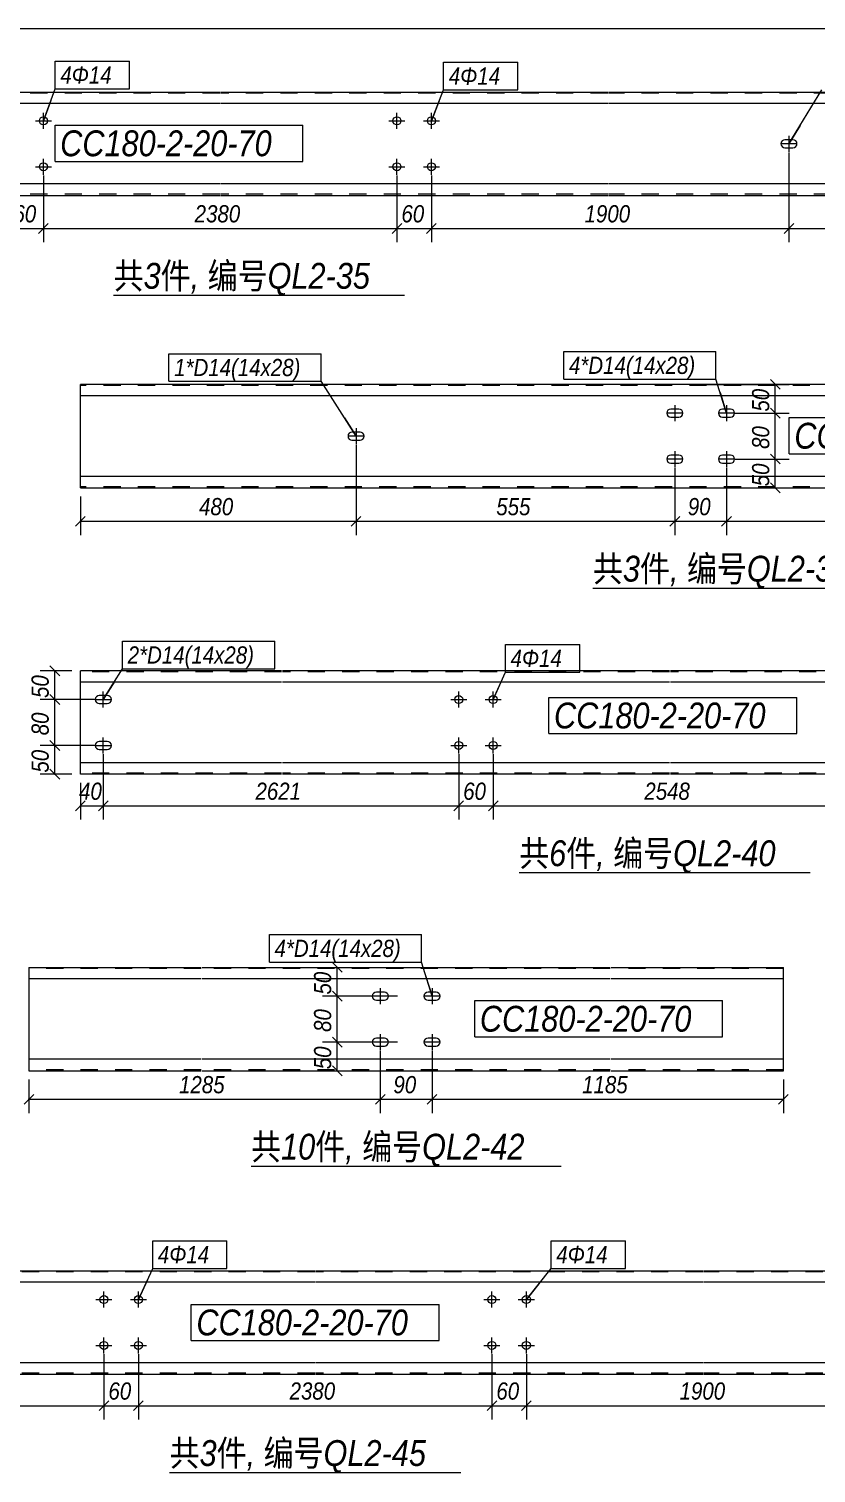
# Model space of a CAD drawing. Header units: millimetres. Extents: x 181 to 4047, y 165 to 2266.
# Drawn here: x 3169.3 to 3260.7, y 772.7 to 940.3 of the extents above; entities that cross this region are included whole.
import ezdxf

# ---------------------------------------------------------------- set-up
doc = ezdxf.new("R2010")
doc.units = ezdxf.units.MM
doc.linetypes.add('XKITLINE00', pattern=[0])
doc.linetypes.add('XKITLINE02', pattern=[4, 2, -2])
for name, color, linetype, lineweight in [('Bolt', 7, 'Continuous', 0), ('BoltMark', 3, 'Continuous', 0), ('DrawingSheet', 5, 'Continuous', 0), ('OtherObjectType', 1, 'Continuous', 0), ('Part', 2, 'Continuous', 0), ('PartMark', 3, 'Continuous', 0), ('Z-DIMENSIONS', 1, 'Continuous', 0)]:
    doc.layers.add(name, color=color, linetype=linetype, lineweight=lineweight)
doc.styles.add('Arial Italic', font='ariali.ttf')

msp = doc.modelspace()

# ---------------------------------------------------------------- linework, layer by layer
at = {"layer": 'Bolt', "color": 3, "linetype": 'XKITLINE00', "lineweight": 0}
for p, q in [((3171.01, 928.68), (3171.01, 930.55)), ((3212.04, 928.68), (3212.04, 930.55)), ((3216.04, 928.68), (3216.04, 930.55)), ((3170.07, 929.61), (3171.94, 929.61)), ((3211.11, 929.61), (3212.97, 929.61)), ((3215.11, 929.61), (3216.97, 929.61)), ((3256.64, 927.13), (3256.61, 926.95)), ((3256.74, 927.28), (3256.64, 927.13)), ((3256.9, 927.38), (3256.74, 927.28)), ((3257.07, 927.41), (3256.9, 927.38)), ((3258.01, 927.41), (3257.07, 927.41)), ((3257.54, 927.88), (3257.54, 926.01)), ((3258.19, 927.38), (3258.01, 927.41)), ((3258.34, 927.28), (3258.19, 927.38)), ((3258.44, 927.13), (3258.34, 927.28)), ((3258.47, 926.95), (3258.44, 927.13)), ((3256.61, 926.95), (3256.61, 926.95)), ((3256.61, 926.95), (3256.64, 926.77)), ((3258.47, 926.95), (3256.61, 926.95)), ((3256.64, 926.77), (3256.74, 926.62)), ((3256.74, 926.62), (3256.9, 926.52)), ((3256.9, 926.52), (3257.07, 926.48)), ((3257.07, 926.48), (3258.01, 926.48)), ((3258.01, 926.48), (3258.19, 926.52)), ((3258.19, 926.52), (3258.34, 926.62)), ((3258.34, 926.62), (3258.44, 926.77)), ((3258.44, 926.77), (3258.47, 926.95)), ((3258.47, 926.95), (3258.47, 926.95)), ((3170.07, 924.28), (3171.94, 924.28)), ((3171.01, 923.35), (3171.01, 925.21)), ((3211.11, 924.28), (3212.97, 924.28)), ((3212.04, 923.35), (3212.04, 925.21)), ((3215.11, 924.28), (3216.97, 924.28)), ((3216.04, 923.35), (3216.04, 925.21)), ((3243.39, 895.86), (3243.36, 895.68)), ((3243.36, 895.68), (3243.36, 895.68)), ((3243.36, 895.68), (3243.39, 895.5)), ((3245.22, 895.68), (3243.36, 895.68)), ((3243.49, 896.01), (3243.39, 895.86)), ((3243.39, 895.5), (3243.49, 895.35)), ((3243.65, 896.11), (3243.49, 896.01)), ((3243.49, 895.35), (3243.65, 895.25)), ((3243.82, 896.14), (3243.65, 896.11)), ((3243.65, 895.25), (3243.82, 895.21)), ((3244.76, 896.14), (3243.82, 896.14)), ((3243.82, 895.21), (3244.76, 895.21)), ((3244.29, 896.61), (3244.29, 894.74)), ((3244.94, 896.11), (3244.76, 896.14)), ((3244.76, 895.21), (3244.94, 895.25)), ((3245.09, 896.01), (3244.94, 896.11)), ((3244.94, 895.25), (3245.09, 895.35)), ((3245.19, 895.86), (3245.09, 896.01)), ((3245.09, 895.35), (3245.19, 895.5)), ((3245.22, 895.68), (3245.19, 895.86)), ((3245.19, 895.5), (3245.22, 895.68)), ((3245.22, 895.68), (3245.22, 895.68)), ((3249.39, 895.86), (3249.36, 895.68)), ((3249.36, 895.68), (3249.36, 895.68)), ((3249.36, 895.68), (3249.39, 895.5)), ((3251.22, 895.68), (3249.36, 895.68)), ((3249.49, 896.01), (3249.39, 895.86)), ((3249.39, 895.5), (3249.49, 895.35)), ((3249.65, 896.11), (3249.49, 896.01)), ((3249.49, 895.35), (3249.65, 895.25)), ((3249.82, 896.14), (3249.65, 896.11)), ((3249.65, 895.25), (3249.82, 895.21)), ((3250.76, 896.14), (3249.82, 896.14)), ((3249.82, 895.21), (3250.76, 895.21)), ((3250.29, 896.61), (3250.29, 894.74)), ((3250.94, 896.11), (3250.76, 896.14)), ((3250.76, 895.21), (3250.94, 895.25)), ((3251.09, 896.01), (3250.94, 896.11)), ((3250.94, 895.25), (3251.09, 895.35)), ((3251.19, 895.86), (3251.09, 896.01)), ((3251.09, 895.35), (3251.19, 895.5)), ((3251.22, 895.68), (3251.19, 895.86)), ((3251.19, 895.5), (3251.22, 895.68)), ((3251.22, 895.68), (3251.22, 895.68)), ((3206.82, 893.48), (3206.65, 893.44)), ((3207.76, 893.48), (3206.82, 893.48)), ((3207.29, 893.94), (3207.29, 892.08)), ((3207.94, 893.44), (3207.76, 893.48)), ((3206.39, 893.19), (3206.36, 893.01)), ((3206.36, 893.01), (3206.36, 893.01)), ((3206.36, 893.01), (3206.39, 892.83)), ((3208.22, 893.01), (3206.36, 893.01)), ((3206.49, 893.34), (3206.39, 893.19)), ((3206.39, 892.83), (3206.49, 892.68)), ((3206.65, 893.44), (3206.49, 893.34)), ((3206.49, 892.68), (3206.65, 892.58)), ((3206.65, 892.58), (3206.82, 892.54)), ((3206.82, 892.54), (3207.76, 892.54)), ((3207.76, 892.54), (3207.94, 892.58)), ((3208.09, 893.34), (3207.94, 893.44)), ((3207.94, 892.58), (3208.09, 892.68)), ((3208.19, 893.19), (3208.09, 893.34)), ((3208.09, 892.68), (3208.19, 892.83)), ((3208.22, 893.01), (3208.19, 893.19)), ((3208.19, 892.83), (3208.22, 893.01)), ((3208.22, 893.01), (3208.22, 893.01)), ((3243.39, 890.52), (3243.36, 890.34)), ((3243.36, 890.34), (3243.36, 890.34)), ((3243.36, 890.34), (3243.39, 890.17)), ((3245.22, 890.34), (3243.36, 890.34)), ((3243.49, 890.67), (3243.39, 890.52)), ((3243.39, 890.17), (3243.49, 890.01)), ((3243.65, 890.78), (3243.49, 890.67)), ((3243.82, 890.81), (3243.65, 890.78)), ((3244.76, 890.81), (3243.82, 890.81)), ((3244.29, 891.28), (3244.29, 889.41)), ((3244.94, 890.78), (3244.76, 890.81)), ((3245.09, 890.67), (3244.94, 890.78)), ((3245.19, 890.52), (3245.09, 890.67)), ((3245.09, 890.01), (3245.19, 890.17)), ((3245.22, 890.34), (3245.19, 890.52)), ((3245.19, 890.17), (3245.22, 890.34)), ((3245.22, 890.34), (3245.22, 890.34)), ((3249.39, 890.52), (3249.36, 890.34)), ((3249.36, 890.34), (3249.36, 890.34)), ((3249.36, 890.34), (3249.39, 890.17)), ((3251.22, 890.34), (3249.36, 890.34)), ((3249.49, 890.67), (3249.39, 890.52)), ((3249.39, 890.17), (3249.49, 890.01)), ((3249.65, 890.78), (3249.49, 890.67)), ((3249.82, 890.81), (3249.65, 890.78)), ((3250.76, 890.81), (3249.82, 890.81)), ((3250.29, 891.28), (3250.29, 889.41)), ((3250.94, 890.78), (3250.76, 890.81)), ((3251.09, 890.67), (3250.94, 890.78)), ((3251.19, 890.52), (3251.09, 890.67)), ((3251.09, 890.01), (3251.19, 890.17)), ((3251.22, 890.34), (3251.19, 890.52)), ((3251.19, 890.17), (3251.22, 890.34)), ((3251.22, 890.34), (3251.22, 890.34)), ((3243.49, 890.01), (3243.65, 889.91)), ((3243.65, 889.91), (3243.82, 889.88)), ((3243.82, 889.88), (3244.76, 889.88)), ((3244.76, 889.88), (3244.94, 889.91)), ((3244.94, 889.91), (3245.09, 890.01)), ((3249.49, 890.01), (3249.65, 889.91)), ((3249.65, 889.91), (3249.82, 889.88)), ((3249.82, 889.88), (3250.76, 889.88)), ((3250.76, 889.88), (3250.94, 889.91)), ((3250.94, 889.91), (3251.09, 890.01)), ((3177.95, 861.51), (3177.95, 863.37)), ((3219.21, 861.51), (3219.21, 863.37)), ((3223.21, 861.51), (3223.21, 863.37)), ((3177.06, 862.62), (3177.02, 862.44)), ((3177.02, 862.44), (3177.02, 862.44)), ((3177.02, 862.44), (3177.06, 862.26)), ((3177.02, 862.44), (3178.89, 862.44)), ((3177.16, 862.77), (3177.06, 862.62)), ((3177.06, 862.26), (3177.16, 862.11)), ((3177.31, 862.87), (3177.16, 862.77)), ((3177.16, 862.11), (3177.31, 862.01)), ((3177.49, 862.91), (3177.31, 862.87)), ((3177.31, 862.01), (3177.49, 861.97)), ((3178.42, 862.91), (3177.49, 862.91)), ((3177.49, 861.97), (3178.42, 861.97)), ((3178.6, 862.87), (3178.42, 862.91)), ((3178.42, 861.97), (3178.6, 862.01)), ((3178.75, 862.77), (3178.6, 862.87)), ((3178.6, 862.01), (3178.75, 862.11)), ((3178.85, 862.62), (3178.75, 862.77)), ((3178.75, 862.11), (3178.85, 862.26)), ((3178.89, 862.44), (3178.85, 862.62)), ((3178.85, 862.26), (3178.89, 862.44)), ((3178.89, 862.44), (3178.89, 862.44)), ((3218.28, 862.44), (3220.15, 862.44)), ((3222.28, 862.44), (3224.15, 862.44)), ((3177.06, 857.29), (3177.02, 857.11)), ((3177.02, 857.11), (3177.02, 857.11)), ((3177.02, 857.11), (3177.06, 856.93)), ((3177.02, 857.11), (3178.89, 857.11)), ((3177.16, 857.44), (3177.06, 857.29)), ((3177.06, 856.93), (3177.16, 856.78)), ((3177.31, 857.54), (3177.16, 857.44)), ((3177.16, 856.78), (3177.31, 856.68)), ((3177.49, 857.57), (3177.31, 857.54)), ((3177.31, 856.68), (3177.49, 856.64)), ((3178.42, 857.57), (3177.49, 857.57)), ((3177.49, 856.64), (3178.42, 856.64)), ((3177.95, 856.17), (3177.95, 858.04)), ((3178.6, 857.54), (3178.42, 857.57)), ((3178.42, 856.64), (3178.6, 856.68)), ((3178.75, 857.44), (3178.6, 857.54)), ((3178.6, 856.68), (3178.75, 856.78)), ((3178.85, 857.29), (3178.75, 857.44)), ((3178.75, 856.78), (3178.85, 856.93)), ((3178.89, 857.11), (3178.85, 857.29)), ((3178.85, 856.93), (3178.89, 857.11)), ((3178.89, 857.11), (3178.89, 857.11)), ((3218.28, 857.11), (3220.15, 857.11)), ((3219.21, 856.17), (3219.21, 858.04)), ((3222.28, 857.11), (3224.15, 857.11)), ((3223.21, 856.17), (3223.21, 858.04)), ((3209.21, 828.19), (3209.18, 828.01)), ((3209.32, 828.34), (3209.21, 828.19)), ((3209.47, 828.44), (3209.32, 828.34)), ((3209.65, 828.48), (3209.47, 828.44)), ((3210.58, 828.48), (3209.65, 828.48)), ((3210.11, 828.95), (3210.11, 827.08)), ((3210.76, 828.44), (3210.58, 828.48)), ((3210.91, 828.34), (3210.76, 828.44)), ((3211.01, 828.19), (3210.91, 828.34)), ((3211.05, 828.01), (3211.01, 828.19)), ((3215.21, 828.19), (3215.18, 828.01)), ((3215.32, 828.34), (3215.21, 828.19)), ((3215.47, 828.44), (3215.32, 828.34)), ((3215.65, 828.48), (3215.47, 828.44)), ((3216.58, 828.48), (3215.65, 828.48)), ((3216.11, 828.95), (3216.11, 827.08)), ((3216.76, 828.44), (3216.58, 828.48)), ((3216.91, 828.34), (3216.76, 828.44)), ((3217.01, 828.19), (3216.91, 828.34)), ((3217.05, 828.01), (3217.01, 828.19)), ((3209.18, 828.01), (3209.18, 828.01)), ((3209.18, 828.01), (3209.21, 827.83)), ((3211.05, 828.01), (3209.18, 828.01)), ((3209.21, 827.83), (3209.32, 827.68)), ((3209.32, 827.68), (3209.47, 827.58)), ((3209.47, 827.58), (3209.65, 827.55)), ((3209.65, 827.55), (3210.58, 827.55)), ((3210.58, 827.55), (3210.76, 827.58)), ((3210.76, 827.58), (3210.91, 827.68)), ((3210.91, 827.68), (3211.01, 827.83)), ((3211.01, 827.83), (3211.05, 828.01)), ((3211.05, 828.01), (3211.05, 828.01)), ((3215.18, 828.01), (3215.18, 828.01)), ((3215.18, 828.01), (3215.21, 827.83)), ((3217.05, 828.01), (3215.18, 828.01)), ((3215.21, 827.83), (3215.32, 827.68)), ((3215.32, 827.68), (3215.47, 827.58)), ((3215.47, 827.58), (3215.65, 827.55)), ((3215.65, 827.55), (3216.58, 827.55)), ((3216.58, 827.55), (3216.76, 827.58)), ((3216.76, 827.58), (3216.91, 827.68)), ((3216.91, 827.68), (3217.01, 827.83)), ((3217.01, 827.83), (3217.05, 828.01)), ((3217.05, 828.01), (3217.05, 828.01)), ((3209.47, 823.11), (3209.32, 823.01)), ((3209.65, 823.15), (3209.47, 823.11)), ((3210.58, 823.15), (3209.65, 823.15)), ((3210.11, 823.61), (3210.11, 821.75)), ((3210.76, 823.11), (3210.58, 823.15)), ((3210.91, 823.01), (3210.76, 823.11)), ((3215.47, 823.11), (3215.32, 823.01)), ((3215.65, 823.15), (3215.47, 823.11)), ((3216.58, 823.15), (3215.65, 823.15)), ((3216.11, 823.61), (3216.11, 821.75)), ((3216.76, 823.11), (3216.58, 823.15)), ((3216.91, 823.01), (3216.76, 823.11)), ((3209.21, 822.86), (3209.18, 822.68)), ((3209.18, 822.68), (3209.18, 822.68)), ((3209.18, 822.68), (3209.21, 822.5)), ((3211.05, 822.68), (3209.18, 822.68)), ((3209.32, 823.01), (3209.21, 822.86)), ((3209.21, 822.5), (3209.32, 822.35)), ((3209.32, 822.35), (3209.47, 822.25)), ((3209.47, 822.25), (3209.65, 822.21)), ((3209.65, 822.21), (3210.58, 822.21)), ((3210.58, 822.21), (3210.76, 822.25)), ((3210.76, 822.25), (3210.91, 822.35)), ((3211.01, 822.86), (3210.91, 823.01)), ((3210.91, 822.35), (3211.01, 822.5)), ((3211.05, 822.68), (3211.01, 822.86)), ((3211.01, 822.5), (3211.05, 822.68)), ((3211.05, 822.68), (3211.05, 822.68)), ((3215.21, 822.86), (3215.18, 822.68)), ((3215.18, 822.68), (3215.18, 822.68)), ((3215.18, 822.68), (3215.21, 822.5)), ((3217.05, 822.68), (3215.18, 822.68)), ((3215.32, 823.01), (3215.21, 822.86)), ((3215.21, 822.5), (3215.32, 822.35)), ((3215.32, 822.35), (3215.47, 822.25)), ((3215.47, 822.25), (3215.65, 822.21)), ((3215.65, 822.21), (3216.58, 822.21)), ((3216.58, 822.21), (3216.76, 822.25)), ((3216.76, 822.25), (3216.91, 822.35)), ((3217.01, 822.86), (3216.91, 823.01)), ((3216.91, 822.35), (3217.01, 822.5)), ((3217.05, 822.68), (3217.01, 822.86)), ((3217.01, 822.5), (3217.05, 822.68)), ((3217.05, 822.68), (3217.05, 822.68)), ((3178.03, 791.87), (3178.03, 793.74)), ((3182.03, 791.87), (3182.03, 793.74)), ((3223.06, 791.87), (3223.06, 793.74)), ((3227.06, 791.87), (3227.06, 793.74)), ((3177.1, 792.8), (3178.96, 792.8)), ((3181.1, 792.8), (3182.96, 792.8)), ((3222.13, 792.8), (3224, 792.8)), ((3226.13, 792.8), (3228, 792.8)), ((3178.03, 786.54), (3178.03, 788.4)), ((3182.03, 786.54), (3182.03, 788.4)), ((3223.06, 786.54), (3223.06, 788.4)), ((3227.06, 786.54), (3227.06, 788.4)), ((3177.1, 787.47), (3178.96, 787.47)), ((3181.1, 787.47), (3182.96, 787.47)), ((3222.13, 787.47), (3224, 787.47)), ((3226.13, 787.47), (3228, 787.47))]:
    msp.add_line(p, q, dxfattribs=at)
for centre in [(3171.01, 929.61), (3212.04, 929.61), (3216.04, 929.61), (3171.01, 924.28), (3212.04, 924.28), (3216.04, 924.28), (3219.21, 862.44), (3223.21, 862.44), (3219.21, 857.11), (3223.21, 857.11), (3178.03, 792.8), (3182.03, 792.8), (3223.06, 792.8), (3227.06, 792.8), (3178.03, 787.47), (3182.03, 787.47), (3223.06, 787.47), (3227.06, 787.47)]:
    msp.add_circle(centre, 0.467, dxfattribs=at)
at = {"layer": 'BoltMark', "color": 3, "linetype": 'XKITLINE00', "lineweight": 0}
for p, q in [((3172.37, 936.52), (3180.99, 936.52)), ((3172.37, 933.32), (3172.37, 936.52)), ((3180.99, 933.32), (3180.99, 936.52)), ((3217.46, 936.4), (3226.08, 936.4)), ((3217.46, 933.2), (3217.46, 936.4)), ((3226.08, 933.2), (3226.08, 936.4)), ((3171.01, 929.61), (3172.37, 933.32)), ((3172.37, 933.32), (3180.99, 933.32)), ((3216.04, 929.61), (3217.46, 933.2)), ((3217.46, 933.2), (3226.08, 933.2)), ((3257.54, 926.95), (3261.37, 933.2)), ((3171.87, 931.96), (3171.01, 929.61)), ((3216.96, 931.94), (3216.04, 929.61)), ((3258.85, 929.08), (3257.54, 926.95)), ((3185.58, 902.58), (3203.24, 902.58)), ((3185.58, 899.38), (3185.58, 902.58)), ((3203.24, 899.38), (3203.24, 902.58)), ((3231.41, 902.83), (3249.06, 902.83)), ((3231.41, 899.63), (3231.41, 902.83)), ((3249.06, 899.63), (3249.06, 902.83)), ((3185.58, 899.38), (3203.24, 899.38)), ((3207.29, 893.01), (3203.24, 899.38)), ((3231.41, 899.63), (3249.06, 899.63)), ((3250.29, 895.68), (3249.06, 899.63)), ((3249.55, 898.07), (3250.29, 895.68)), ((3205.95, 895.12), (3207.29, 893.01)), ((3180.19, 869.21), (3197.85, 869.21)), ((3180.19, 866.01), (3180.19, 869.21)), ((3197.85, 866.01), (3197.85, 869.21)), ((3224.63, 868.83), (3233.25, 868.83)), ((3224.63, 865.63), (3224.63, 868.83)), ((3233.25, 865.63), (3233.25, 868.83)), ((3177.95, 862.44), (3180.19, 866.01)), ((3180.19, 866.01), (3197.85, 866.01)), ((3223.21, 862.44), (3224.63, 865.63)), ((3224.63, 865.63), (3233.25, 865.63)), ((3179.28, 864.56), (3177.95, 862.44)), ((3224.23, 864.73), (3223.21, 862.44)), ((3197.23, 835.16), (3214.88, 835.16)), ((3197.23, 831.96), (3197.23, 835.16)), ((3214.88, 831.96), (3214.88, 835.16)), ((3197.23, 831.96), (3214.88, 831.96)), ((3216.11, 828.01), (3214.88, 831.96)), ((3215.37, 830.4), (3216.11, 828.01)), ((3183.69, 799.62), (3192.31, 799.62)), ((3183.69, 796.42), (3183.69, 799.62)), ((3192.31, 796.42), (3192.31, 799.62)), ((3229.94, 799.62), (3238.57, 799.62)), ((3229.94, 796.42), (3229.94, 799.62)), ((3238.57, 796.42), (3238.57, 799.62)), ((3182.03, 792.8), (3183.69, 796.42)), ((3183.69, 796.42), (3192.31, 796.42)), ((3227.06, 792.8), (3229.94, 796.42)), ((3229.94, 796.42), (3238.57, 796.42)), ((3183.07, 795.08), (3182.03, 792.8)), ((3228.62, 794.76), (3227.06, 792.8))]:
    msp.add_line(p, q, dxfattribs=at)
at = {"layer": 'DrawingSheet', "color": 5, "linetype": 'XKITLINE00', "lineweight": 0}
msp.add_line((3506.76, 940.28), (3010.36, 940.28), dxfattribs=at)
at = {"layer": 'OtherObjectType', "color": 6, "linetype": 'XKITLINE00', "lineweight": 0}
for p, q in [((3179.15, 909.37), (3212.93, 909.37)), ((3234.79, 875.38), (3268.58, 875.38)), ((3226.23, 842.35), (3260.02, 842.35)), ((3195.11, 808.29), (3231.12, 808.29)), ((3185.65, 772.73), (3219.44, 772.73))]:
    msp.add_line(p, q, dxfattribs=at)
at = {"layer": 'Part', "color": 2, "linetype": 'XKITLINE00', "lineweight": 0}
for p, q in [((3146.54, 932.95), (3191.47, 932.95)), ((3191.57, 932.95), (3236.51, 932.95)), ((3236.61, 932.95), (3358.44, 932.95)), ((3191.47, 931.61), (3146.54, 931.61)), ((3236.51, 931.61), (3191.57, 931.61)), ((3358.44, 931.61), (3236.61, 931.61)), ((3191.47, 922.28), (3146.54, 922.28)), ((3236.51, 922.28), (3191.57, 922.28)), ((3358.44, 922.28), (3236.61, 922.28)), ((3146.54, 920.95), (3191.47, 920.95)), ((3191.57, 920.95), (3236.51, 920.95)), ((3236.61, 920.95), (3358.44, 920.95)), ((3175.29, 887.01), (3175.29, 899.01)), ((3307.98, 899.01), (3175.29, 899.01)), ((3307.98, 897.68), (3175.29, 897.68)), ((3307.98, 888.34), (3175.29, 888.34)), ((3175.29, 887.01), (3307.98, 887.01)), ((3175.29, 853.77), (3175.29, 865.77)), ((3198.65, 865.77), (3175.29, 865.77)), ((3243.68, 865.77), (3198.75, 865.77)), ((3288.71, 865.77), (3243.78, 865.77)), ((3198.65, 864.44), (3175.29, 864.44)), ((3243.68, 864.44), (3198.75, 864.44)), ((3288.71, 864.44), (3243.78, 864.44)), ((3198.65, 855.11), (3175.29, 855.11)), ((3243.68, 855.11), (3198.75, 855.11)), ((3288.71, 855.11), (3243.78, 855.11)), ((3198.65, 853.77), (3175.29, 853.77)), ((3243.68, 853.77), (3198.75, 853.77)), ((3288.71, 853.77), (3243.78, 853.77)), ((3169.32, 831.35), (3169.32, 819.35)), ((3169.32, 831.35), (3189.32, 831.35)), ((3189.32, 830.01), (3169.32, 830.01)), ((3189.42, 831.35), (3236.8, 831.35)), ((3236.8, 830.01), (3189.42, 830.01)), ((3236.9, 831.35), (3256.9, 831.35)), ((3256.9, 830.01), (3236.9, 830.01)), ((3256.9, 819.35), (3256.9, 831.35)), ((3189.32, 820.68), (3169.32, 820.68)), ((3236.8, 820.68), (3189.42, 820.68)), ((3256.9, 820.68), (3236.9, 820.68)), ((3169.32, 819.35), (3189.32, 819.35)), ((3189.42, 819.35), (3236.8, 819.35)), ((3236.9, 819.35), (3256.9, 819.35)), ((3157.56, 796.14), (3202.5, 796.14)), ((3202.5, 794.8), (3157.56, 794.8)), ((3202.6, 796.14), (3247.53, 796.14)), ((3247.53, 794.8), (3202.6, 794.8)), ((3247.63, 796.14), (3369.46, 796.14)), ((3369.46, 794.8), (3247.63, 794.8)), ((3202.5, 785.47), (3157.56, 785.47)), ((3247.53, 785.47), (3202.6, 785.47)), ((3369.46, 785.47), (3247.63, 785.47)), ((3157.56, 784.14), (3202.5, 784.14)), ((3202.6, 784.14), (3247.53, 784.14)), ((3247.63, 784.14), (3369.46, 784.14))]:
    msp.add_line(p, q, dxfattribs=at)
at = {"layer": 'Part', "color": 7, "linetype": 'XKITLINE02', "lineweight": 0}
for p, q in [((3191.47, 932.81), (3146.54, 932.81)), ((3236.51, 932.81), (3191.57, 932.81)), ((3358.44, 932.81), (3236.61, 932.81)), ((3191.47, 921.08), (3146.54, 921.08)), ((3236.51, 921.08), (3191.57, 921.08)), ((3358.44, 921.08), (3236.61, 921.08)), ((3307.98, 898.88), (3175.29, 898.88)), ((3307.98, 887.14), (3175.29, 887.14)), ((3198.65, 865.64), (3175.29, 865.64)), ((3243.68, 865.64), (3198.75, 865.64)), ((3288.71, 865.64), (3243.78, 865.64)), ((3198.65, 853.91), (3175.29, 853.91)), ((3243.68, 853.91), (3198.75, 853.91)), ((3288.71, 853.91), (3243.78, 853.91)), ((3189.32, 831.21), (3169.32, 831.21)), ((3236.8, 831.21), (3189.42, 831.21)), ((3256.9, 831.21), (3236.9, 831.21)), ((3189.32, 819.48), (3169.32, 819.48)), ((3236.8, 819.48), (3189.42, 819.48)), ((3256.9, 819.48), (3236.9, 819.48)), ((3202.5, 796), (3157.56, 796)), ((3247.53, 796), (3202.6, 796)), ((3369.46, 796), (3247.63, 796)), ((3202.5, 784.27), (3157.56, 784.27)), ((3247.53, 784.27), (3202.6, 784.27)), ((3369.46, 784.27), (3247.63, 784.27))]:
    msp.add_line(p, q, dxfattribs=at)
at = {"layer": 'PartMark', "color": 1, "linetype": 'XKITLINE00', "lineweight": 0}
for p, q in [((3172.35, 929.1), (3201.13, 929.1)), ((3172.35, 924.9), (3172.35, 929.1)), ((3201.13, 924.9), (3201.13, 929.1)), ((3172.35, 924.9), (3201.13, 924.9)), ((3257.57, 895.16), (3286.34, 895.16)), ((3257.57, 890.96), (3257.57, 895.16)), ((3257.57, 890.96), (3286.34, 890.96)), ((3229.67, 862.69), (3258.44, 862.69)), ((3229.67, 858.49), (3229.67, 862.69)), ((3258.44, 858.49), (3258.44, 862.69)), ((3229.67, 858.49), (3258.44, 858.49)), ((3221.07, 827.49), (3249.84, 827.49)), ((3221.07, 823.29), (3221.07, 827.49)), ((3249.84, 823.29), (3249.84, 827.49)), ((3221.07, 823.29), (3249.84, 823.29)), ((3188.16, 792.24), (3216.93, 792.24)), ((3188.16, 788.04), (3188.16, 792.24)), ((3216.93, 788.04), (3216.93, 792.24)), ((3188.16, 788.04), (3216.93, 788.04))]:
    msp.add_line(p, q, dxfattribs=at)
at = {"layer": 'Z-DIMENSIONS', "color": 4, "linetype": 'XKITLINE00', "lineweight": 0}
for p, q in [((3257.54, 925.95), (3257.54, 915.52)), ((3257.54, 925.95), (3257.54, 915.52)), ((3171.01, 923.28), (3171.01, 915.52)), ((3171.01, 923.28), (3171.01, 915.52)), ((3212.04, 923.28), (3212.04, 915.52)), ((3212.04, 923.28), (3212.04, 915.52)), ((3216.04, 923.28), (3216.04, 915.52)), ((3216.04, 923.28), (3216.04, 915.52)), ((3167.01, 917.12), (3171.01, 917.12)), ((3171.57, 917.69), (3170.44, 916.55)), ((3171.57, 917.69), (3170.44, 916.55)), ((3171.01, 917.12), (3212.04, 917.12)), ((3212.61, 917.69), (3211.47, 916.55)), ((3212.61, 917.69), (3211.47, 916.55)), ((3212.04, 917.12), (3216.04, 917.12)), ((3216.61, 917.69), (3215.47, 916.55)), ((3216.61, 917.69), (3215.47, 916.55)), ((3216.04, 917.12), (3257.54, 917.12)), ((3258.11, 917.69), (3256.97, 916.55)), ((3258.11, 917.69), (3256.97, 916.55)), ((3257.54, 917.12), (3294.54, 917.12)), ((3247.96, 899.01), (3257.56, 899.01)), ((3255.39, 899.58), (3256.52, 898.45)), ((3255.96, 895.68), (3255.96, 899.01)), ((3251.29, 895.68), (3257.56, 895.68)), ((3251.29, 895.68), (3257.56, 895.68)), ((3255.39, 896.24), (3256.52, 895.11)), ((3255.39, 896.24), (3256.52, 895.11)), ((3255.96, 890.34), (3255.96, 895.68)), ((3207.29, 892.01), (3207.29, 881.53)), ((3207.29, 892.01), (3207.29, 881.53)), ((3251.29, 890.34), (3257.56, 890.34)), ((3251.29, 890.34), (3257.56, 890.34)), ((3255.39, 890.91), (3256.52, 889.78)), ((3255.39, 890.91), (3256.52, 889.78)), ((3255.96, 887.01), (3255.96, 890.34)), ((3244.29, 889.34), (3244.29, 881.53)), ((3244.29, 889.34), (3244.29, 881.53)), ((3250.29, 889.34), (3250.29, 881.53)), ((3250.29, 889.34), (3250.29, 881.53)), ((3247.96, 887.01), (3257.56, 887.01)), ((3255.39, 887.58), (3256.52, 886.45)), ((3175.29, 886.01), (3175.29, 881.53)), ((3175.86, 883.69), (3174.73, 882.56)), ((3207.86, 883.69), (3206.73, 882.56)), ((3207.86, 883.69), (3206.73, 882.56)), ((3244.86, 883.69), (3243.73, 882.56)), ((3244.86, 883.69), (3243.73, 882.56)), ((3250.86, 883.69), (3249.73, 882.56)), ((3250.86, 883.69), (3249.73, 882.56)), ((3175.29, 883.13), (3207.29, 883.13)), ((3207.29, 883.13), (3244.29, 883.13)), ((3244.29, 883.13), (3250.29, 883.13)), ((3250.29, 883.13), (3287.29, 883.13)), ((3174.29, 865.77), (3170.62, 865.77)), ((3171.75, 866.34), (3172.89, 865.21)), ((3172.32, 862.44), (3172.32, 865.77)), ((3176.95, 862.44), (3170.62, 862.44)), ((3176.95, 862.44), (3170.62, 862.44)), ((3171.75, 863.01), (3172.89, 861.87)), ((3171.75, 863.01), (3172.89, 861.87)), ((3172.32, 857.11), (3172.32, 862.44)), ((3176.95, 857.11), (3170.62, 857.11)), ((3176.95, 857.11), (3170.62, 857.11)), ((3171.75, 857.67), (3172.89, 856.54)), ((3171.75, 857.67), (3172.89, 856.54)), ((3172.32, 853.77), (3172.32, 857.11)), ((3177.95, 856.11), (3177.95, 848.5)), ((3177.95, 856.11), (3177.95, 848.5)), ((3219.21, 856.11), (3219.21, 848.5)), ((3219.21, 856.11), (3219.21, 848.5)), ((3223.21, 856.11), (3223.21, 848.5)), ((3223.21, 856.11), (3223.21, 848.5)), ((3174.29, 853.77), (3170.62, 853.77)), ((3171.75, 854.34), (3172.89, 853.21)), ((3175.29, 852.77), (3175.29, 848.5)), ((3175.85, 850.67), (3174.72, 849.54)), ((3175.29, 850.1), (3177.95, 850.1)), ((3178.52, 850.67), (3177.39, 849.54)), ((3178.52, 850.67), (3177.39, 849.54)), ((3177.95, 850.1), (3219.21, 850.1)), ((3219.78, 850.67), (3218.65, 849.54)), ((3219.78, 850.67), (3218.65, 849.54)), ((3219.21, 850.1), (3223.21, 850.1)), ((3223.78, 850.67), (3222.65, 849.54)), ((3223.78, 850.67), (3222.65, 849.54)), ((3223.21, 850.1), (3264.25, 850.1)), ((3204.55, 831.91), (3205.68, 830.78)), ((3197.11, 831.35), (3206.71, 831.35)), ((3205.11, 828.01), (3205.11, 831.35)), ((3204.55, 828.58), (3205.68, 827.45)), ((3204.55, 828.58), (3205.68, 827.45)), ((3212.11, 828.01), (3203.41, 828.01)), ((3212.11, 828.01), (3203.41, 828.01)), ((3205.11, 822.68), (3205.11, 828.01)), ((3204.55, 823.24), (3205.68, 822.11)), ((3204.55, 823.24), (3205.68, 822.11)), ((3212.11, 822.68), (3203.41, 822.68)), ((3212.11, 822.68), (3203.41, 822.68)), ((3205.11, 819.35), (3205.11, 822.68)), ((3210.11, 821.68), (3210.11, 814.44)), ((3210.11, 821.68), (3210.11, 814.44)), ((3216.11, 821.68), (3216.11, 814.44)), ((3216.11, 821.68), (3216.11, 814.44)), ((3204.55, 819.91), (3205.68, 818.78)), ((3169.32, 818.35), (3169.32, 814.44)), ((3197.11, 819.35), (3206.71, 819.35)), ((3256.9, 818.35), (3256.9, 814.44)), ((3169.88, 816.6), (3168.75, 815.47)), ((3210.68, 816.6), (3209.55, 815.47)), ((3210.68, 816.6), (3209.55, 815.47)), ((3216.68, 816.6), (3215.55, 815.47)), ((3216.68, 816.6), (3215.55, 815.47)), ((3257.47, 816.6), (3256.34, 815.47)), ((3169.32, 816.04), (3210.11, 816.04)), ((3210.11, 816.04), (3216.11, 816.04)), ((3216.11, 816.04), (3256.9, 816.04)), ((3178.03, 786.47), (3178.03, 778.88)), ((3178.03, 786.47), (3178.03, 778.88)), ((3182.03, 786.47), (3182.03, 778.88)), ((3182.03, 786.47), (3182.03, 778.88)), ((3223.06, 786.47), (3223.06, 778.88)), ((3223.06, 786.47), (3223.06, 778.88)), ((3227.06, 786.47), (3227.06, 778.88)), ((3227.06, 786.47), (3227.06, 778.88)), ((3136.57, 780.48), (3178.03, 780.48)), ((3178.6, 781.04), (3177.47, 779.91)), ((3178.6, 781.04), (3177.47, 779.91)), ((3178.03, 780.48), (3182.03, 780.48)), ((3182.6, 781.04), (3181.47, 779.91)), ((3182.6, 781.04), (3181.47, 779.91)), ((3182.03, 780.48), (3223.06, 780.48)), ((3223.63, 781.04), (3222.5, 779.91)), ((3223.63, 781.04), (3222.5, 779.91)), ((3223.06, 780.48), (3227.06, 780.48)), ((3227.63, 781.04), (3226.5, 779.91)), ((3227.63, 781.04), (3226.5, 779.91)), ((3227.06, 780.48), (3268.56, 780.48))]:
    msp.add_line(p, q, dxfattribs=at)
at = {"layer": 'Z-DIMENSIONS', "color": 3}
for p in [(3171.01, 917.12), (3171.01, 917.12), (3212.04, 917.12), (3212.04, 917.12), (3216.04, 917.12), (3216.04, 917.12), (3257.54, 917.12), (3257.54, 917.12), (3255.96, 899.01), (3255.96, 895.68), (3255.96, 895.68), (3255.96, 890.34), (3255.96, 890.34), (3255.96, 887.01), (3175.29, 883.13), (3207.29, 883.13), (3207.29, 883.13), (3244.29, 883.13), (3244.29, 883.13), (3250.29, 883.13), (3250.29, 883.13), (3172.32, 865.77), (3172.32, 862.44), (3172.32, 862.44), (3172.32, 857.11), (3172.32, 857.11), (3172.32, 853.77), (3175.29, 850.1), (3177.95, 850.1), (3177.95, 850.1), (3219.21, 850.1), (3219.21, 850.1), (3223.21, 850.1), (3223.21, 850.1), (3205.11, 831.35), (3205.11, 828.01), (3205.11, 828.01), (3205.11, 822.68), (3205.11, 822.68), (3205.11, 819.35), (3169.32, 816.04), (3210.11, 816.04), (3210.11, 816.04), (3216.11, 816.04), (3216.11, 816.04), (3256.9, 816.04), (3178.03, 780.48), (3178.03, 780.48), (3182.03, 780.48), (3182.03, 780.48), (3223.06, 780.48), (3223.06, 780.48), (3227.06, 780.48), (3227.06, 780.48)]:
    msp.add_point(p, dxfattribs=at)

# ---------------------------------------------------------------- texts
at = {"layer": 'BoltMark', "color": 7, "style": 'Arial Italic', "width": 0.85}
for s, p in [('4Φ14 ', (3172.97, 933.92)), ('4Φ14 ', (3218.06, 933.8)), ('1*D14(14x28)', (3186.18, 899.98)), ('4*D14(14x28)', (3232.01, 900.23)), ('2*D14(14x28)', (3180.79, 866.61)), ('4Φ14 ', (3225.23, 866.23)), ('4*D14(14x28)', (3197.83, 832.56)), ('4Φ14 ', (3184.29, 797.02)), ('4Φ14 ', (3230.54, 797.02))]:
    msp.add_text(s, height=2, dxfattribs=at).set_placement(p)
at = {"layer": 'OtherObjectType', "color": 6, "style": 'Arial Italic', "width": 0.85}
for s, p in [('共3件, 编号QL2-35', (3179.15, 910.12)), ('共3件, 编号QL2-37', (3234.79, 876.13)), ('共6件, 编号QL2-40', (3226.23, 843.1)), ('共10件, 编号QL2-42', (3195.11, 809.04)), ('共3件, 编号QL2-45', (3185.65, 773.48))]:
    msp.add_text(s, height=3, dxfattribs=at).set_placement(p)
at = {"layer": 'PartMark', "color": 7, "style": 'Arial Italic', "width": 0.85}
for p in [(3172.95, 925.5), (3258.17, 891.56), (3230.27, 859.09), (3221.67, 823.89), (3188.76, 788.64)]:
    msp.add_text('CC180-2-20-70', height=3, dxfattribs=at).set_placement(p)
at = {"layer": 'Z-DIMENSIONS', "color": 3, "style": 'Arial Italic', "width": 0.85}
for s, p in [('60', (3167.52, 917.82)), ('2380', (3188.56, 917.82)), ('60', (3212.56, 917.82)), ('1900', (3233.82, 917.82)), ('480', (3189.07, 883.83)), ('555', (3223.57, 883.83)), ('90', (3245.81, 883.83)), ('40', (3175.14, 850.8)), ('2621', (3195.62, 850.8)), ('60', (3219.73, 850.8)), ('2548', (3240.76, 850.8)), ('1285', (3186.75, 816.74)), ('90', (3211.63, 816.74)), ('1185', (3233.54, 816.74)), ('60', (3178.55, 781.18)), ('2380', (3199.58, 781.18)), ('60', (3223.58, 781.18)), ('1900', (3244.85, 781.18))]:
    msp.add_text(s, height=2, dxfattribs=at).set_placement(p)
for s, p in [('50', (3255.26, 895.86)), ('80', (3255.26, 891.53)), ('50', (3255.26, 887.19)), ('50', (3171.62, 862.62)), ('80', (3171.62, 858.29)), ('50', (3171.62, 853.96)), ('50', (3204.41, 828.2)), ('80', (3204.41, 823.86)), ('50', (3204.41, 819.53))]:
    msp.add_text(s, height=2, rotation=90.0002, dxfattribs=at).set_placement(p)

doc.saveas('drawing.dxf')
